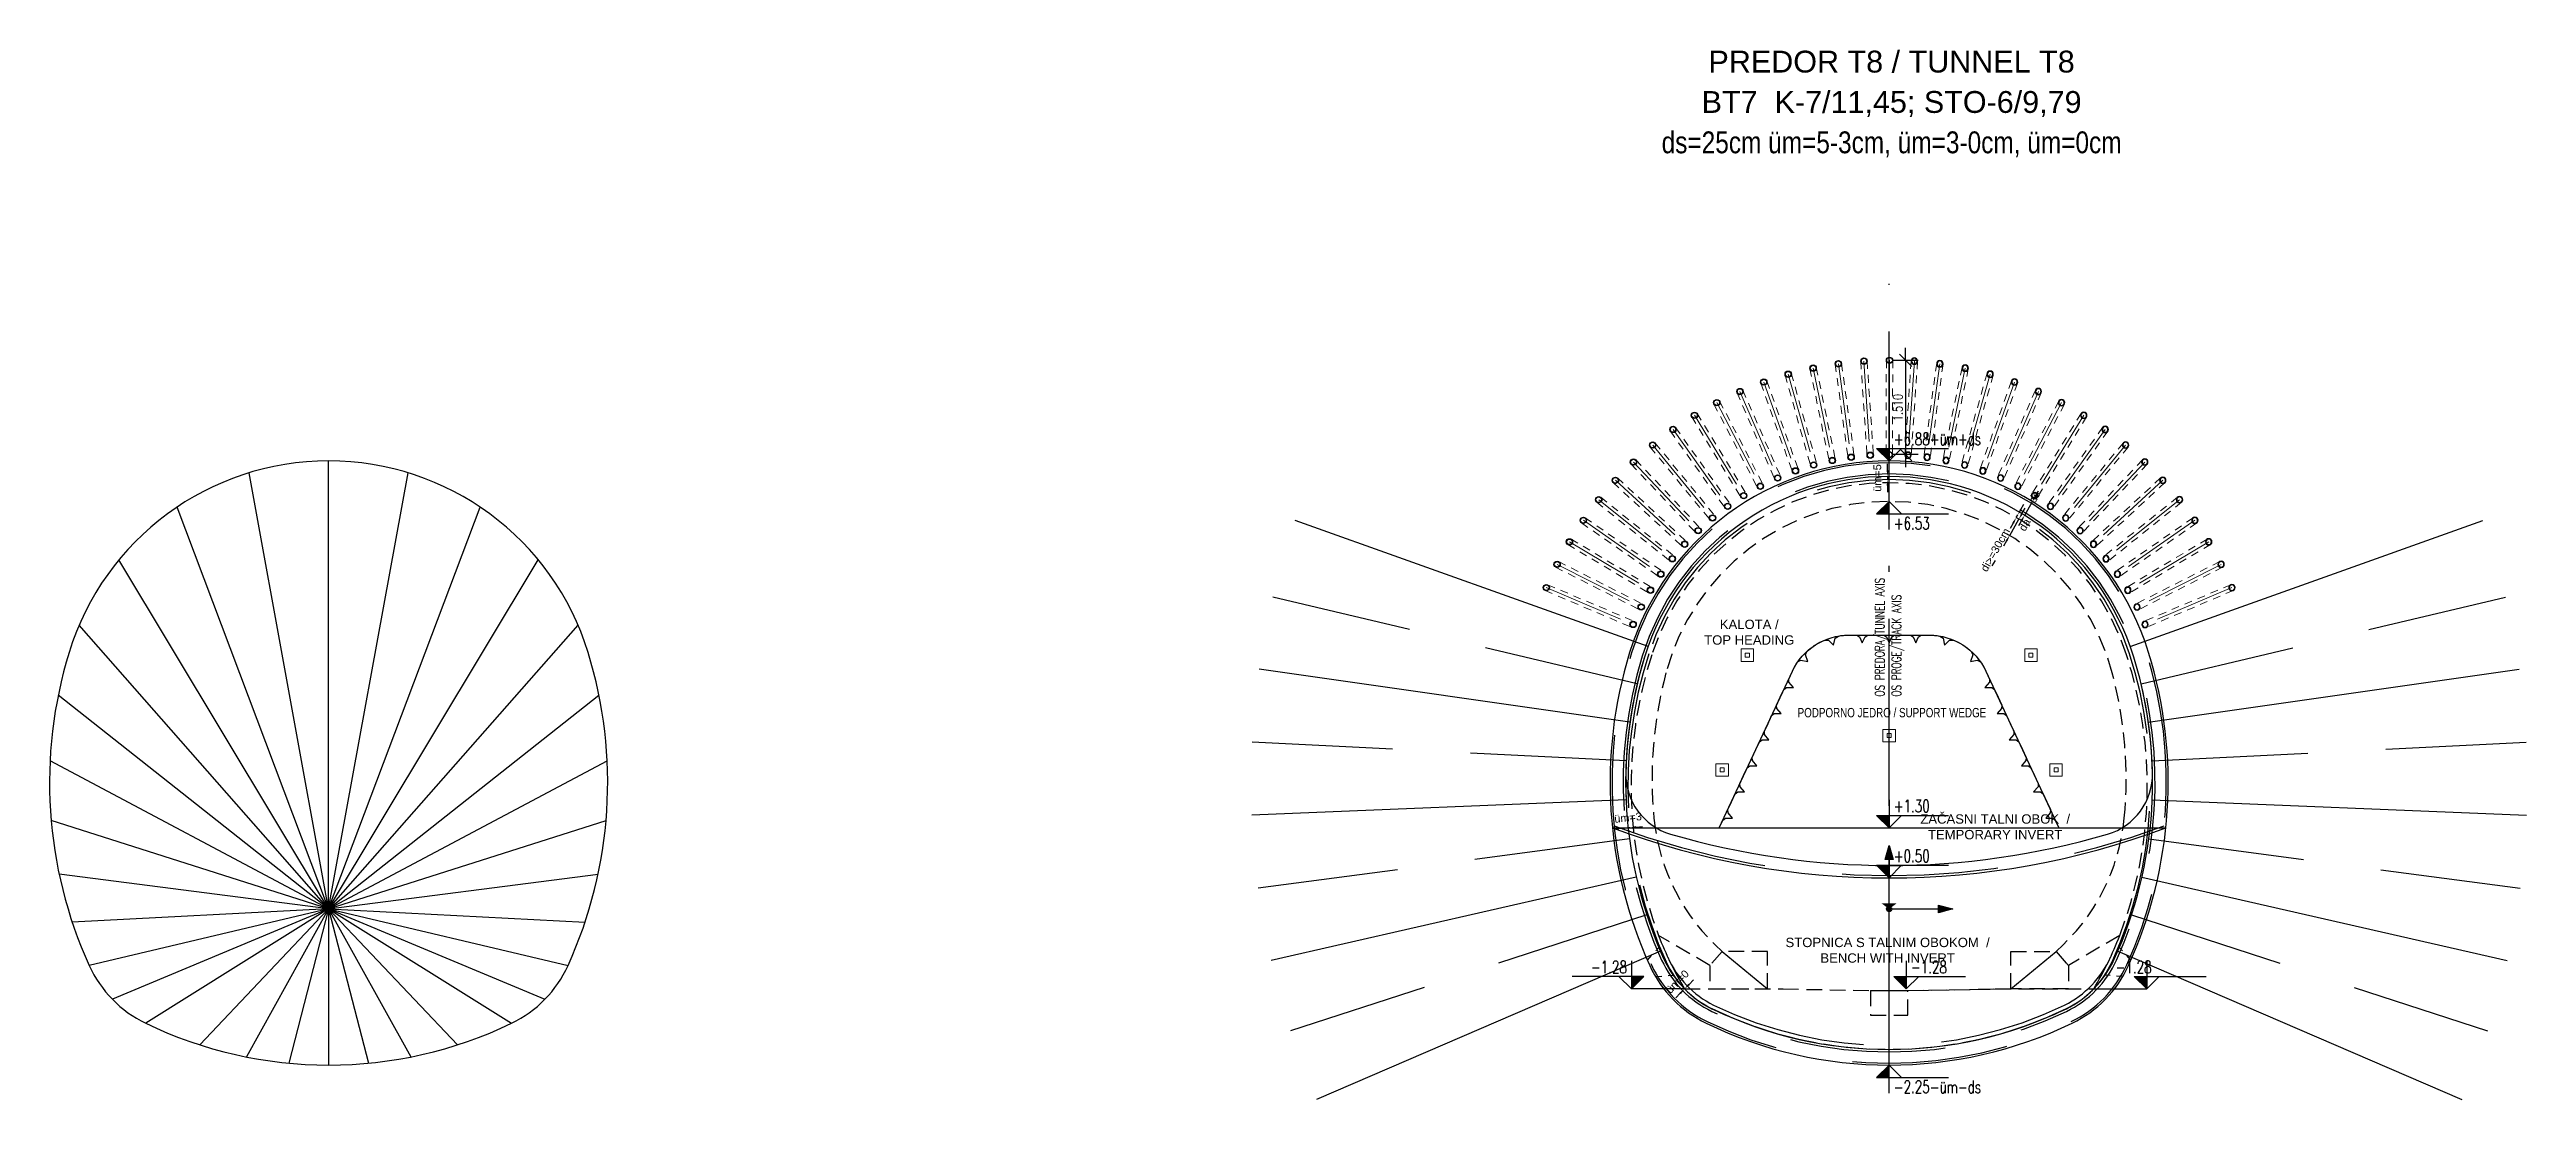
# Model space of a CAD drawing. Header units: metres. Extents: x -4.5 to 35.2, y -3.1 to 13.8.
import ezdxf
from ezdxf.enums import TextEntityAlignment as Align

# ---------------------------------------------------------------- set-up
doc = ezdxf.new("R2010")
doc.units = ezdxf.units.M
doc.header["$PDMODE"] = 34
doc.header["$PDSIZE"] = 0.05
for name, pattern in [('ACAD_ISO10W100', [18, 12, -3, 0, -3]), ('DASHDOT2', [12.7, 6.35, -3.175, 0, -3.175]), ('DASHED', [0.75, 0.5, -0.25]), ('DASHED2', [0.375, 0.25, -0.125]), ('HIDDEN', [0.375, 0.25, -0.125]), ('HIDDEN2', [0.1875, 0.125, -0.0625])]:
    doc.linetypes.add(name, pattern=pattern)
for name, color, linetype in [('-ELEA-03-0.0-Text', 7, 'Continuous'), ('-ELEA-03-0.1-Axes', 1, 'ACAD_ISO10W100'), ('-ELEA-03-0.1-Elevation marks', 9, 'Continuous'), ('-ELEA-08-2.2-Shotcrete', 1, 'Continuous'), ('-IRGO-03-0.0-Text', 7, 'Continuous'), ('-IRGO-03-0.1-Dimension lines', 9, 'Continuous'), ('-IRGO-03-0.1-Elevation marks', 9, 'Continuous'), ('-IRGO-03-1.0-Concrete', 2, 'Continuous'), ('-IRGO-03-T-5-ARM-MREZE', 222, 'Continuous'), ('-IRGO-08-1.1-Excavation', 7, 'Continuous'), ('-IRGO-08-2.0-Tolerance deformation', 1, 'Continuous'), ('-IRGO-08-2.2-Shotcrete', 1, 'Continuous'), ('-REINFORCEMENT', 30, 'Continuous'), ('_IRGO_sidra', 4, 'Continuous'), ('KOTE', 3, 'Continuous')]:
    doc.layers.add(name, color=color, linetype=linetype)
doc.layers.add('_POLIGON-MREZA', color=1, linetype='Continuous', lineweight=30)
doc.styles.add('-ELEA-ANN-Arial 3.0 mm', font='arial.ttf', dxfattribs={"height": 3})
doc.styles.add('-ELEA-ANN-Simplex 3.0 mm', font='simplex.shx', dxfattribs={"width": 0.7, "height": 3})
doc.styles.add('-ELEA-Arial', font='arial.ttf')
doc.styles.add('-ELEA-simplex', font='simplex.shx', dxfattribs={"width": 0.7})
doc.styles.add('IC-BOLD', font='arial.ttf')
doc.styles.add('IC-STANDARD', font='romans.shx', dxfattribs={"width": 0.75})
doc.linetypes.add('FELSLINIE1', pattern='A,3,-1.5,[131,ltypeshp.shx,S=1.5,R=180,X=1.5,Y=0],-1.5,3', length=9)
doc.dimstyles.new('-ELEA-ANN-M-CM_GM', dxfattribs={"dimtxt": 2.25, "dimasz": 1, "dimexe": 0.15, "dimexo": 0.15, "dimgap": 1, "dimtad": 1, "dimdec": 0, "dimlfac": 1000, "dimrnd": 10, "dimzin": 4, "dimdsep": 46, "dimtxsty": '-ELEA-Arial', "dimcen": 1, "dimdle": 0.1, "dimse1": 1, "dimse2": 1, "dimclrd": 1, "dimclre": 256, "dimclrt": 7, "dimazin": 0, "dimtfac": 1, "dimtdec": 0, "dimtix": 1, "dimtmove": 2, "dimatfit": 3, "dimfxl": 0.15, "dimfxlon": 1, "dimtvp": 1, "dimtolj": 1, "dimtzin": 0, "dimlwd": -1, "dimlwe": -1, "dimarcsym": 0})
doc.dimstyles.new('KOTA', dxfattribs={"dimtxt": 0.15, "dimasz": 0.01, "dimexe": 20, "dimexo": 0, "dimgap": 0.05, "dimtad": 1, "dimdec": 3, "dimrnd": 0.01, "dimzin": 4, "dimdsep": 46, "dimtxsty": 'IC-STANDARD', "dimblk1": 'KOT50D', "dimblk2": 'KOT50D', "dimsah": 1, "dimcen": 0.4, "dimdle": 20, "dimse1": 1, "dimse2": 1, "dimclrd": 1, "dimclrt": 3, "dimadec": 0, "dimazin": 0, "dimtfac": 1, "dimtdec": 3, "dimtix": 1, "dimtmove": 2, "dimatfit": 3, "dimldrblk": 'KOT50D', "dimfxl": 20, "dimtvp": 1, "dimtolj": 1, "dimtzin": 0, "dimarcsym": 0})

# ---------------------------------------------------------------- blocks, each defined once
blk = doc.blocks.new('*U13')
blk.add_hatch(color=256).paths.add_polyline_path([(0, -2), (0, 0), (-2, -2)])
for p, q in [((0, -4.5), (0, 0)), ((0, 0), (2, -2)), ((-2, -2), (9.5, -2))]:
    blk.add_line(p, q)
blk.add_lwpolyline([(0, 0), (-2, -2)])
at = {"color": 7, "style": '-ELEA-simplex', "width": 0.7}
blk.add_attdef('KOTA', (0.75, -4.5), '', height=2, dxfattribs=at)
blk = doc.blocks.new('*U12')
blk.add_hatch(color=256).paths.add_polyline_path([(-2, 2), (0, 0), (0, 2)])
for p, q in [((0, 4.5), (0, 0)), ((-2, 2), (9.5, 2)), ((0, 0), (2, 2))]:
    blk.add_line(p, q)
blk.add_lwpolyline([(0, 0), (-2, 2)])
at = {"color": 7, "style": '-ELEA-simplex', "width": 0.7}
blk.add_attdef('KOTA', (0.75, 2.5), '', height=2, dxfattribs=at)
blk = doc.blocks.new('*U11')
blk.add_hatch(color=256).paths.add_polyline_path([(-2, 2), (0, 0), (0, 2)])
for p, q in [((0, 4.5), (0, 0)), ((-2, 2), (9.5, 2)), ((0, 0), (2, 2))]:
    blk.add_line(p, q)
blk.add_lwpolyline([(0, 0), (-2, 2)])
at = {"color": 7, "style": '-ELEA-simplex', "width": 0.7}
blk.add_attdef('KOTA', (0.75, 2.5), '', height=2, dxfattribs=at)
blk = doc.blocks.new('*U14')
blk.add_hatch(color=256).paths.add_polyline_path([(-2, 2), (0, 0), (0, 2)])
for p, q in [((0, 4.5), (0, 0)), ((-2, 2), (9.5, 2)), ((0, 0), (2, 2))]:
    blk.add_line(p, q)
blk.add_lwpolyline([(0, 0), (-2, 2)])
at = {"color": 7, "style": '-ELEA-simplex', "width": 0.7}
blk.add_attdef('KOTA', (0.75, 2.5), '', height=2, dxfattribs=at)
blk = doc.blocks.new('*D24')
at = {"layer": '-IRGO-03-0.1-Dimension lines', "color": 1, "transparency": 16777216}
for p, q in [((27.172, 6.311), (27.296, 6.528)), ((27.345, 6.615), (27.394, 6.702)), ((27.123, 6.224), (27.074, 6.137))]:
    blk.add_line(p, q, dxfattribs=at)
for points in [[(27.331, 6.623), (27.36, 6.607), (27.296, 6.528)], [(27.108, 6.232), (27.137, 6.215), (27.172, 6.311)]]:
    blk.add_solid(points, dxfattribs=at)
at = {"layer": 'Defpoints', "color": 0, "transparency": 16777216}
for p in [(27.088, 6.358), (27.212, 6.576), (27.296, 6.528)]:
    blk.add_point(p, dxfattribs=at)
at = {"layer": '-IRGO-03-0.1-Dimension lines', "color": 7, "transparency": 16777216, "insert": (27.328, 6.603), "char_height": 0.125, "attachment_point": 5, "rotation": 60.4118, "style": '-ELEA-Arial'}
blk.add_mtext('\\A1;ds', dxfattribs=at)
blk = doc.blocks.new('*D25')
at = {"layer": '-IRGO-03-0.1-Dimension lines', "color": 1, "transparency": 16777216}
for p, q in [((27.128, 6.334), (27.178, 6.421)), ((26.931, 5.986), (27.079, 6.247)), ((26.882, 5.899), (26.833, 5.812))]:
    blk.add_line(p, q, dxfattribs=at)
for points in [[(26.867, 5.907), (26.896, 5.891), (26.931, 5.986)], [(27.114, 6.342), (27.143, 6.325), (27.079, 6.247)]]:
    blk.add_solid(points, dxfattribs=at)
at = {"layer": 'Defpoints', "color": 0, "transparency": 16777216}
for p in [(26.889, 6.01), (27.037, 6.27), (27.079, 6.247)]:
    blk.add_point(p, dxfattribs=at)
at = {"layer": '-IRGO-03-0.1-Dimension lines', "color": 7, "transparency": 16777216, "insert": (26.7, 5.754), "char_height": 0.125, "attachment_point": 5, "rotation": 60.4518, "style": '-ELEA-Arial'}
blk.add_mtext('\\A1;di\\L>\\l=30cm', dxfattribs=at)
blk = doc.blocks.new('*D26')
at = {"layer": '-IRGO-03-0.1-Dimension lines', "color": 1, "transparency": 16777216}
for p, q in [((27.111, 6.401), (27.16, 6.488)), ((26.988, 6.184), (26.939, 6.097)), ((27.037, 6.271), (27.061, 6.314))]:
    blk.add_line(p, q, dxfattribs=at)
for points in [[(27.096, 6.409), (27.125, 6.393), (27.061, 6.314)], [(26.973, 6.192), (27.002, 6.176), (27.037, 6.271)]]:
    blk.add_solid(points, dxfattribs=at)
at = {"layer": 'Defpoints', "color": 0, "transparency": 16777216}
for p in [(27.037, 6.271), (27.061, 6.314), (27.061, 6.314)]:
    blk.add_point(p, dxfattribs=at)
at = {"layer": '-IRGO-03-0.1-Dimension lines', "color": 7, "transparency": 16777216, "insert": (27.17, 6.155), "char_height": 0.125, "attachment_point": 5, "rotation": 60.5274, "style": '-ELEA-Arial'}
blk.add_mtext('\\A1;da', dxfattribs=at)
blk = doc.blocks.new('*U10')
blk.add_hatch(color=256).paths.add_polyline_path([(0, 2), (0, 0), (2, 2)])
for p, q in [((0, 4.5), (0, 0)), ((2, 2), (-9.5, 2)), ((0, 0), (-2, 2))]:
    blk.add_line(p, q)
blk.add_lwpolyline([(0, 0), (2, 2)])
at = {"color": 7, "style": '-ELEA-simplex', "width": 0.7}
blk.add_attdef('KOTA', (-14.75, 2.5), '', height=2, dxfattribs=at)
blk = doc.blocks.new('AD_ORI')
for points in [[(0.42, 5.29), (0, 6.79), (-0.42, 5.29)], [(5.29, -0.42), (6.79, 0), (5.29, 0.42)]]:
    blk.add_hatch(color=1).paths.add_polyline_path(points)
at = {"color": 1}
for q in [(0, 6.79), (6.79, 0)]:
    blk.add_line((0, 0), q, dxfattribs=at)
for points in [[(-0.42, 5.29), (0, 6.79), (0.42, 5.29)], [(5.29, 0.42), (6.79, 0), (5.29, -0.42)]]:
    blk.add_lwpolyline(points, close=True, dxfattribs=at)
blk.add_circle((0, 0), 0.273, dxfattribs=at)
blk.add_point((0, 0), dxfattribs=at)
blk.add_solid([(-0.8, 0.6), (0, 0), (0.8, 0.6)], dxfattribs=at)
at = {"color": 1, "style": 'IC-STANDARD', "width": 0.8}
for tag, p in [('AD_UP', (0.97, 5.62)), ('AD_RIGHT', (5.15, 0.92))]:
    blk.add_attdef(tag, p, '', height=1, dxfattribs=at)
blk.add_attdef('AD_ELEV', text='', height=1, dxfattribs=at).set_placement((0, 0.89), align=Align.CENTER)
blk = doc.blocks.new('5')
at = {"layer": '_IRGO_sidra', "color": 1, "linetype": 'HIDDEN2', "lineweight": 5, "flags": 128}
for points in [[(-0.051, -1.511), (-0.051, 0)], [(0.051, -1.511), (0.051, 0)]]:
    blk.add_lwpolyline(points, dxfattribs=at)
at = {"layer": '_IRGO_sidra', "color": 1, "linetype": 'DASHDOT2', "lineweight": 5, "flags": 128}
blk.add_lwpolyline([(0, -1.511), (0, -0.218)], dxfattribs=at)
at = {"layer": '_IRGO_sidra'}
for centre, radius in [((0, 0), 0.0508), ((0, 0), 0.0448), ((0, -1.511), 0.0508), ((0, -1.511), 0.0448)]:
    blk.add_circle(centre, radius, dxfattribs=at)
blk = doc.blocks.new('BT7 128_cevni ščit')
for p, rotation in [((2751.498, 1457.923), 183.8239674869394), ((2751.804, 1457.933), 179.8725344170723), ((2750.3, 1457.672), 199.6296997664079), ((2750.592, 1457.766), 195.6782666965407), ((2750.89, 1457.839), 191.7268336266735), ((2751.192, 1457.891), 187.7754005568064), ((2749.738, 1457.426), 207.5325659061425), ((2750.015, 1457.559), 203.5811328362753), ((2749.215, 1457.105), 215.4354320458767), ((2749.471, 1457.274), 211.4839989760095), ((2748.972, 1456.918), 219.3868651157439), ((2748.526, 1456.497), 227.2897312554781), ((2748.742, 1456.715), 223.3382981856111), ((2748.327, 1456.264), 231.2411643253453), ((2748.143, 1456.018), 235.1925973952126), ((2747.977, 1455.76), 239.1440304650797), ((2747.829, 1455.491), 243.095463534947), ((2747.7, 1455.212), 247.0468966048142)]:
    blk.add_blockref('5', p, dxfattribs=dict(rotation=rotation))
at = {"xscale": -1}
for p, rotation in [((2752.104, 1457.923), 176.1760325130605), ((2752.409, 1457.891), 172.2245994431935), ((2752.712, 1457.839), 168.2731663733265), ((2753.01, 1457.766), 164.3217333034593), ((2753.302, 1457.672), 160.3703002335921), ((2753.587, 1457.559), 156.4188671637248), ((2753.864, 1457.426), 152.4674340938575), ((2754.13, 1457.274), 148.5160010239905), ((2754.386, 1457.105), 144.5645679541234), ((2754.63, 1456.918), 140.6131348842562), ((2754.86, 1456.715), 136.6617018143889), ((2755.075, 1456.497), 132.7102687445219), ((2755.275, 1456.264), 128.7588356746547), ((2755.458, 1456.018), 124.8074026047875), ((2755.624, 1455.76), 120.8559695349202), ((2755.772, 1455.491), 116.904536465053), ((2755.901, 1455.212), 112.9531033951859)]:
    blk.add_blockref('5', p, dxfattribs=dict(at, rotation=rotation))
blk = doc.blocks.new('*D27')
at = {"layer": '-IRGO-03-0.1-Dimension lines', "color": 1, "transparency": 16777216}
for p, q in [((24.975, 7.03), (24.975, 7.13)), ((24.975, 6.93), (24.975, 6.88)), ((24.975, 6.78), (24.975, 6.68))]:
    blk.add_line(p, q, dxfattribs=at)
for points in [[(24.958, 7.03), (24.991, 7.03), (24.975, 6.93)], [(24.958, 6.78), (24.991, 6.78), (24.975, 6.88)]]:
    blk.add_solid(points, dxfattribs=at)
at = {"layer": 'Defpoints', "color": 0, "transparency": 16777216}
for p in [(24.975, 6.88), (25, 6.93), (25, 6.88)]:
    blk.add_point(p, dxfattribs=at)
at = {"layer": '-IRGO-03-0.1-Dimension lines', "color": 7, "transparency": 16777216, "insert": (24.811, 6.905), "char_height": 0.125, "attachment_point": 5, "rotation": 90, "style": '-ELEA-Arial'}
blk.add_mtext('\\A1;üm=5', dxfattribs=at)
blk = doc.blocks.new('*D28')
at = {"layer": '-IRGO-03-0.1-Dimension lines', "color": 1, "transparency": 16777216}
for p, q in [((21.794, -1.208), (21.864, -1.137)), ((21.653, -1.351), (21.583, -1.422)), ((21.723, -1.28), (21.724, -1.279))]:
    blk.add_line(p, q, dxfattribs=at)
for points in [[(21.641, -1.34), (21.665, -1.363), (21.723, -1.28)], [(21.782, -1.196), (21.806, -1.22), (21.724, -1.279)]]:
    blk.add_solid(points, dxfattribs=at)
at = {"layer": 'Defpoints', "color": 0, "transparency": 16777216}
for p in [(21.723, -1.28), (21.724, -1.279), (21.724, -1.279)]:
    blk.add_point(p, dxfattribs=at)
at = {"layer": '-IRGO-03-0.1-Dimension lines', "color": 7, "transparency": 16777216, "insert": (21.607, -1.165), "char_height": 0.125, "attachment_point": 5, "rotation": 45.4097, "style": '-ELEA-Arial'}
blk.add_mtext('\\A1;üm=0', dxfattribs=at)
blk = doc.blocks.new('*D29')
at = {"layer": '-IRGO-03-0.1-Dimension lines', "color": 1, "transparency": 16777216}
for p, q in [((20.72, 1.289), (20.621, 1.279)), ((20.848, 1.302), (20.819, 1.299)), ((20.947, 1.312), (21.047, 1.323))]:
    blk.add_line(p, q, dxfattribs=at)
for points in [[(20.718, 1.306), (20.722, 1.272), (20.819, 1.299)], [(20.945, 1.329), (20.949, 1.296), (20.848, 1.302)]]:
    blk.add_solid(points, dxfattribs=at)
at = {"layer": 'Defpoints', "color": 0, "transparency": 16777216}
for p in [(20.819, 1.299), (20.82, 1.297), (20.848, 1.3)]:
    blk.add_point(p, dxfattribs=at)
at = {"layer": '-IRGO-03-0.1-Dimension lines', "color": 7, "transparency": 16777216, "insert": (20.817, 1.464), "char_height": 0.125, "attachment_point": 5, "rotation": 5.8793, "style": '-ELEA-Arial'}
blk.add_mtext('\\A1;üm=3', dxfattribs=at)
blk = doc.blocks.new('KOT50D')
at = {"layer": 'KOTE', "color": 1}
for p, q in [((10, 10), (-10, -10)), ((0, 20), (0, -20)), ((0, 0), (20, 0))]:
    blk.add_line(p, q, dxfattribs=at)
blk = doc.blocks.new('*D30')
at = {"color": 1, "lineweight": -2, "transparency": 16777216}
blk.add_line((25.264, 8.781), (25.264, 7.29), dxfattribs=at)
at = {"layer": 'Defpoints', "color": 0, "transparency": 16777216}
for p in [(25.007, 8.791), (25.003, 7.28), (25.264, 7.28)]:
    blk.add_point(p, dxfattribs=at)
at = {"color": 1, "lineweight": -2, "transparency": 16777216, "xscale": 0.01, "yscale": 0.01, "zscale": 0.01}
for p, rotation in [((25.264, 8.791), 90), ((25.264, 7.28), 270)]:
    blk.add_blockref('KOT50D', p, dxfattribs=dict(at, rotation=rotation))
at = {"color": 3, "transparency": 16777216, "insert": (25.139, 8.035), "char_height": 0.15, "attachment_point": 5, "rotation": 90, "style": 'IC-STANDARD'}
blk.add_mtext('\\A1;1.510', dxfattribs=at)

msp = doc.modelspace()

# ---------------------------------------------------------------- linework, layer by layer
at = {"layer": '-ELEA-03-0.1-Axes', "ltscale": 0.25}
msp.add_lwpolyline([(25, -2.95), (25, 10.0157)], dxfattribs=at)
at = {"layer": '-ELEA-03-0.1-Elevation marks'}
for points in [[(21.7218, -1.28), (20.8723, -1.28)], [(28.2782, -1.28), (29.1277, -1.28)]]:
    msp.add_lwpolyline(points, dxfattribs=at)
at = {"layer": '-ELEA-08-2.2-Shotcrete', "color": 9, "linetype": 'DASHED', "ltscale": 0.1}
for points in [[(21.1275, -0.8224), (21.3098, -0.6157)], [(28.8725, -0.8224), (28.6902, -0.6157)], [(21.2582, -1.0825), (21.5401, -1.0594)], [(28.7418, -1.0825), (28.4599, -1.0594)]]:
    msp.add_lwpolyline(points, dxfattribs=at)
at = {"layer": '-IRGO-03-1.0-Concrete', "color": 9, "linetype": 'HIDDEN'}
msp.add_lwpolyline([(28.6941, -0.425), (27.8711, -0.9057), (27.6734, -0.68, 0.1913248), (28.7675, 1.4554, 0.0891151), (28.5755, 3.7816, 0.7686653), (21.4245, 3.7816, 0.0891151), (21.2325, 1.4554, 0.1913248), (22.3266, -0.68), (22.1289, -0.9057), (21.3059, -0.425, -0.1714817), (21.1975, 4.0714, -0.725464), (28.8025, 4.0714, -0.1714817)], format="xyb", close=True, dxfattribs=at)
for points in [[(23.05, -0.68), (22.3266, -0.68), (22.1289, -0.9057), (22.1289, -1.28), (23.05, -1.28)], [(26.95, -0.68), (27.6734, -0.68), (27.8711, -0.9057), (27.8711, -1.28), (26.95, -1.28)]]:
    msp.add_lwpolyline(points, close=True, dxfattribs=at)
msp.add_lwpolyline([(23.3, -1.28), (24.7, -1.308), (24.7, -1.7), (25.3, -1.7), (25.3, -1.308), (26.7, -1.28), (28.2766, -1.28, -0.0878373), (27.8391, -1.5972, -0.2299387), (22.1609, -1.5972, -0.0878373), (21.7234, -1.28), (23.3, -1.28)], format="xyb", dxfattribs=at)
at = {"layer": '-IRGO-03-T-5-ARM-MREZE', "linetype": 'DASHED2', "ltscale": 10, "flags": 128}
for points in [[(27.9178, -1.8035, 0.1754267), (28.8079, -0.8935, 0.1834727), (29.1286, 4.1017, 0.7383404), (20.8714, 4.1017, 0.1834727), (21.1921, -0.8935, 0.1754267), (22.0822, -1.8035, 0.2284234)], [(21.0434, 4.0487, 0.1834727), (21.3559, -0.8189, 0.1754267), (22.1604, -1.6414, 0.2284234), (27.8396, -1.6414, 0.1754267), (28.6441, -0.8189, 0.1834727), (28.9566, 4.0487, 0.7383404)]]:
    msp.add_lwpolyline(points, format="xyb", close=True, dxfattribs=at)
at = {"layer": '-IRGO-03-T-5-ARM-MREZE', "linetype": 'DASHED2', "ltscale": 10}
msp.add_arc((25, 13.1377), 12.6007, 249.52959, 290.47041, dxfattribs=at)
at = {"layer": '-IRGO-08-1.1-Excavation', "ltscale": 0.05, "flags": 128}
msp.add_lwpolyline([(-3.8352, -0.9059, 0.1754267), (-2.9308, -1.8305, 0.2284234), (2.9308, -1.8305, 0.1754267), (3.8352, -0.9059, 0.1834727), (4.1573, 4.1105, 0.7383404), (-4.1573, 4.1105, 0.1834727)], format="xyb", close=True, dxfattribs=at)
at = {"layer": '-IRGO-08-1.1-Excavation', "linetype": 'FELSLINIE1', "ltscale": 0.05, "flags": 128}
msp.add_lwpolyline([(21.1648, -0.9059, 0.1754267), (22.0692, -1.8305, 0.2284234), (27.9308, -1.8305, 0.1754267), (28.8352, -0.9059, 0.1834727), (29.1573, 4.1105, 0.7383404), (20.8427, 4.1105, 0.1834727)], format="xyb", close=True, dxfattribs=at)
at = {"layer": '-IRGO-08-1.1-Excavation', "ltscale": 0.05, "flags": 128}
msp.add_lwpolyline([(22.2791, 1.3), (22.3376, 1.4255), (22.3797, 1.4568), (22.4899, 1.4563), (22.4899, 1.4563), (22.4188, 1.5404), (22.4156, 1.5928), (22.4741, 1.7183), (22.5327, 1.8438), (22.5748, 1.8751), (22.685, 1.8747), (22.685, 1.8747), (22.6138, 1.9588), (22.6107, 2.0112), (22.6692, 2.1367), (22.7277, 2.2622), (22.7699, 2.2935), (22.88, 2.293), (22.88, 2.293), (22.8089, 2.3771), (22.8058, 2.4295), (22.8643, 2.555), (22.9228, 2.6805), (22.965, 2.7118), (23.0751, 2.7114), (23.0751, 2.7114), (23.004, 2.7955), (23.0008, 2.8479), (23.0594, 2.9734), (23.1179, 3.0989), (23.16, 3.1301), (23.2702, 3.1297), (23.2702, 3.1297), (23.1991, 3.2138), (23.1959, 3.2662), (23.2544, 3.3917), (23.313, 3.5172), (23.3551, 3.5485), (23.4653, 3.548), (23.4653, 3.548), (23.3941, 3.6321), (23.391, 3.6845), (23.4495, 3.81, -0.0425681), (23.5342, 3.9574), (23.5875, 3.9877), (23.698, 3.9644), (23.698, 3.9644), (23.6604, 4.0708), (23.6835, 4.1276, -0.0425681), (23.8185, 4.2308, -0.0425681), (23.9691, 4.3096), (24.0304, 4.3065), (24.111, 4.2275), (24.111, 4.2275), (24.1365, 4.3374), (24.1865, 4.373, -0.0425681), (24.3558, 4.3874), (24.4847, 4.3874), (24.5276, 4.3624), (24.5705, 4.2624), (24.5705, 4.2624), (24.6135, 4.3624), (24.6564, 4.3874), (24.7853, 4.3874), (24.9141, 4.3874), (24.9571, 4.3624), (25, 4.2624), (25, 4.2624), (25.0429, 4.3624), (25.0859, 4.3874), (25.2147, 4.3874), (25.3436, 4.3874), (25.3865, 4.3624), (25.4295, 4.2624), (25.4295, 4.2624), (25.4724, 4.3624), (25.5153, 4.3874), (25.6442, 4.3874, -0.0425681), (25.8135, 4.373), (25.8635, 4.3374), (25.889, 4.2275), (25.889, 4.2275), (25.9696, 4.3065), (26.0309, 4.3096, -0.0425681), (26.1815, 4.2308, -0.0425681), (26.3165, 4.1276), (26.3396, 4.0708), (26.302, 3.9644), (26.302, 3.9644), (26.4125, 3.9877), (26.4658, 3.9574, -0.0425681), (26.5505, 3.81), (26.609, 3.6845), (26.6059, 3.6321), (26.5347, 3.548), (26.5347, 3.548), (26.6449, 3.5485), (26.687, 3.5172), (26.7456, 3.3917), (26.8041, 3.2662), (26.8009, 3.2138), (26.7298, 3.1297), (26.7298, 3.1297), (26.84, 3.1301), (26.8821, 3.0989), (26.9406, 2.9734), (26.9992, 2.8479), (26.996, 2.7955), (26.9249, 2.7114), (26.9249, 2.7114), (27.035, 2.7118), (27.0772, 2.6805), (27.1357, 2.555), (27.1942, 2.4295), (27.1911, 2.3771), (27.12, 2.293), (27.12, 2.293), (27.2301, 2.2935), (27.2723, 2.2622), (27.3308, 2.1367), (27.3893, 2.0112), (27.3862, 1.9588), (27.315, 1.8747), (27.315, 1.8747), (27.4252, 1.8751), (27.4673, 1.8438), (27.5259, 1.7183), (27.5844, 1.5928), (27.5812, 1.5404), (27.5101, 1.4563), (27.5101, 1.4563), (27.6203, 1.4568), (27.6624, 1.4255), (27.7209, 1.3)], format="xyb", dxfattribs=at)
at = {"layer": '-IRGO-08-1.1-Excavation', "linetype": 'FELSLINIE1', "ltscale": 0.05, "flags": 128}
msp.add_lwpolyline([(20.5664, 1.3), (29.4336, 1.3)], dxfattribs=at)
at = {"layer": '-IRGO-08-1.1-Excavation', "linetype": 'FELSLINIE1', "ltscale": 0.05}
msp.add_arc((25, 13.1377), 12.6407, 249.46734, 290.53266, dxfattribs=at)
at = {"layer": '-IRGO-08-2.0-Tolerance deformation'}
msp.add_lwpolyline([(22.2791, 1.3), (23.4495, 3.81, -0.2914734), (24.3558, 4.3874), (25.6442, 4.3874, -0.2914734), (26.5505, 3.81), (27.7209, 1.3)], format="xyb", dxfattribs=at)
for centre, radius, start, end in [((25, 2.83), 4.35, 17.1201, 162.8799), ((25, 2.83), 4.1, 17.1201, 162.8799), ((27.609, 2.0264), 7.08, 162.8799, 204.46624), ((27.609, 2.0264), 6.83, 162.8799, 204.46624), ((27.609, 2.0264), 6.83, 162.8799, 182.37851), ((27.609, 2.0264), 6.83, 162.8799, 178.69341), ((22.391, 2.0264), 6.83, 335.53376, 17.1201), ((22.391, 2.0264), 7.08, 335.53376, 17.1201), ((22.391, 2.0264), 6.83, 1.30659, 17.1201), ((21.7805, 2.1593), 1, 178.69341, 253.656), ((28.2195, 2.1593), 1, 286.344, 1.30659), ((25, 13.1377), 12.6407, 249.46734, 290.53266), ((25, 13.1377), 12.4407, 253.656, 286.344), ((26.4416, 1.5534), 5.5037, 201.06752, 210.98533), ((23.5584, 1.5534), 5.5037, 329.01467, 338.93248), ((22.8942, -0.119), 1.9, 204.46624, 244.26611), ((22.8942, -0.119), 1.65, 204.46624, 244.26611), ((27.1058, -0.119), 1.65, 295.73389, 335.53376), ((27.1058, -0.119), 1.9, 295.73389, 335.53376), ((25, 4.25), 6.75, 244.26611, 295.73389), ((25, 4.25), 6.5, 244.26611, 295.73389)]:
    msp.add_arc(centre, radius, start, end, dxfattribs=at)
at = {"layer": '-IRGO-08-2.2-Shotcrete', "color": 7, "linetype": 'HIDDEN', "ltscale": 10}
msp.add_lwpolyline([(28.85, 4.087, 0.725464), (21.15, 4.087, 0.1880827), (21.4278, -0.8463, 0.1744131), (22.1609, -1.5972, 0.2299387), (27.8391, -1.5972, 0.1744131), (28.5722, -0.8463, 0.1880827)], format="xyb", close=True, dxfattribs=at)
at = {"layer": '-IRGO-08-2.2-Shotcrete', "ltscale": 10}
for points in [[(21.1383, 4.2074), (15.487, 6.2231)], [(28.8617, 4.2074), (34.513, 6.2231)], [(20.8479, 2.9936), (14.9083, 3.8432)], [(29.1521, 2.9936), (35.0917, 3.8432)], [(20.7848, 1.7469), (14.7898, 1.5014)], [(29.2152, 1.7469), (35.2102, 1.5014)], [(20.9496, 0.5096), (15.0994, -0.8229)], [(29.0504, 0.5096), (34.9006, -0.8229)], [(21.3369, -0.6771), (15.8269, -3.052)], [(28.6631, -0.6771), (34.1731, -3.052)]]:
    msp.add_lwpolyline(points, dxfattribs=at)
at = {"layer": '-IRGO-08-2.2-Shotcrete', "linetype": 'HIDDEN', "ltscale": 10}
for points in [[(20.9645, 3.6073), (15.1275, 4.9962)], [(29.0355, 3.6073), (34.8725, 4.9962)], [(20.7878, 2.3717), (14.7954, 2.675)], [(29.2122, 2.3717), (35.2046, 2.675)], [(20.8388, 1.1245), (14.8914, 0.3322)], [(29.1612, 1.1245), (35.1086, 0.3322)], [(21.1161, -0.0926), (15.4121, -1.9541)], [(28.8839, -0.0926), (34.5879, -1.9541)]]:
    msp.add_lwpolyline(points, dxfattribs=at)
for centre, radius, start, end in [((22.8931, -0.1263), 1.5791, 204.24031, 243.51274), ((27.1069, -0.1263), 1.5791, 296.48726, 335.75969), ((22.8379, -0.2029), 1.55, 204.52668, 244.10114), ((25, 4.25), 6.436, 244.10114, 295.89886), ((25, 4.25), 6.5, 244.10114, 295.89886)]:
    msp.add_arc(centre, radius, start, end, dxfattribs=at)
at = {"layer": '-REINFORCEMENT', "lineweight": 0}
for points in [[(22.8279, 3.9666), (22.6279, 3.9666), (22.6279, 4.1666), (22.8279, 4.1666)], [(27.1721, 3.9666), (27.3721, 3.9666), (27.3721, 4.1666), (27.1721, 4.1666)], [(25.1, 2.6776), (24.9, 2.6776), (24.9, 2.8776), (25.1, 2.8776)], [(22.4255, 2.3277), (22.2255, 2.3277), (22.2255, 2.1277), (22.4255, 2.1277)], [(27.5745, 2.3277), (27.7745, 2.3277), (27.7745, 2.1277), (27.5745, 2.1277)]]:
    msp.add_lwpolyline(points, close=True, dxfattribs=at)
at = {"layer": '-REINFORCEMENT', "lineweight": 0, "flags": 128}
for points in [[(22.6954, 4.0341), (22.7604, 4.0341), (22.7604, 4.0991), (22.6954, 4.0991)], [(27.3046, 4.0341), (27.2396, 4.0341), (27.2396, 4.0991), (27.3046, 4.0991)], [(24.9675, 2.7451), (25.0325, 2.7451), (25.0325, 2.8101), (24.9675, 2.8101)], [(22.293, 2.2602), (22.358, 2.2602), (22.358, 2.1952), (22.293, 2.1952)], [(27.707, 2.2602), (27.642, 2.2602), (27.642, 2.1952), (27.707, 2.1952)]]:
    msp.add_lwpolyline(points, close=True, dxfattribs=at)
for q in [(0, 7.18), (-1.2738, 6.9893), (1.2738, 6.9893), (-2.4279, 6.4394), (2.4279, 6.4394), (-3.3593, 5.5937), (3.3593, 5.5937), (-3.9968, 4.5469), (3.9968, 4.547), (-4.331, 3.4272), (4.331, 3.4272), (-4.4624, 2.3753), (4.4624, 2.3753), (-4.4448, 1.4183), (4.4448, 1.4183), (-4.3171, 0.5583), (4.3171, 0.5583), (-3.8352, -0.9059), (3.8352, -0.9059), (-4.1077, -0.2125), (-3.8352, -0.9059), (-3.4641, -1.4475), (-2.9308, -1.8305), (-2.0657, -2.1761), (-1.3145, -2.3708), (-0.6388, -2.4697), (4.1077, -0.2124), (3.4641, -1.4475), (2.9308, -1.8305), (0, -2.5), (0.6388, -2.4697), (1.3145, -2.3708), (2.0657, -2.1761), (2.9308, -1.8305)]:
    msp.add_line((0, 0), q)
at = {"color": 11, "true_color": 0xf27172}
msp.add_arc((27.609, 2.0264), 6.83, 162.8799, 182.56313, dxfattribs=at)
at = {"layer": '_POLIGON-MREZA'}
for p, q in [((22.3266, -0.68), (23.05, -1.28)), ((26.95, -1.28), (27.6734, -0.68)), ((24.7, -1.308), (25.3, -1.308)), ((25.3, -1.308), (26.95, -1.28))]:
    msp.add_line(p, q, dxfattribs=at)

# ---------------------------------------------------------------- block references
at = {"layer": '-ELEA-03-0.1-Elevation marks', "xscale": 0.1499999999999976, "yscale": 0.1499999999999976, "zscale": 0.1499999999999976}
msp.add_blockref('AD_ORI', (25, 0), dxfattribs=at)
msp.add_blockref('AD_ORI', (25, 0), dxfattribs=at)
at = {"layer": '-IRGO-03-0.1-Elevation marks', "xscale": 0.09999999999999432, "yscale": 0.09999999999999432, "zscale": 0.09999999999999432}
for name, p, values in [('*U12', (25, 7.18), {'KOTA': '+6.88+üm+ds'}), ('*U13', (25, 6.53), {'KOTA': '+6.53'}), ('*U11', (25, 1.3), {'KOTA': '+1.30'}), ('*U11', (25, 0.5), {'KOTA': '+0.50'}), ('*U14', (25.2752, -1.28), {'KOTA': '-1.28'}), ('*U13', (25, -2.5), {'KOTA': '-2.25-üm-ds'})]:
    msp.add_blockref(name, p, dxfattribs=at).add_auto_attribs(values)
at = {"layer": '-IRGO-03-0.1-Elevation marks', "xscale": 0.1500000000000057, "yscale": 0.1500000000000057, "zscale": 0.1500000000000057}
msp.add_blockref('AD_ORI', (25, 0), dxfattribs=at)
at = {"layer": '-IRGO-03-0.1-Elevation marks'}
ref = msp.add_blockref('*U10', (20.8723, -1.28), dxfattribs=dict(at, xscale=0.09999999999999432, yscale=0.09999999999999432, zscale=0.09999999999999432))
ref.add_attrib('KOTA', '-1.28', (20.2239, -1.03), dxfattribs={"layer": '0', "color": 7, "height": 0.2, "style": '-ELEA-simplex', "width": 0.7})
ref = msp.add_blockref('*U10', (29.1277, -1.28), dxfattribs=dict(at, xscale=-0.09999999999999432, yscale=0.09999999999999432, zscale=0.09999999999999432))
ref.add_attrib('KOTA', '-1.28', (28.6294, -1.03), dxfattribs={"layer": '0', "color": 7, "height": 0.2, "style": '-ELEA-simplex', "width": 0.7})
msp.add_blockref('BT7 128_cevni ščit', (-2726.8008, -1450.6528))

# ---------------------------------------------------------------- texts
at = {"layer": '-ELEA-03-0.0-Text', "insert": (25.0079, 3.4022), "char_height": 0.15, "attachment_point": 4, "rotation": 90, "line_spacing_factor": 1.069572, "style": '-ELEA-ANN-Simplex 3.0 mm'}
msp.add_mtext('OS PREDORA/TUNNEL AXIS\\POS PROGE/TRACK AXIS', dxfattribs=at)
at = {"layer": '-IRGO-03-0.0-Text', "style": '-ELEA-ANN-Arial 3.0 mm', "width": 0.75}
msp.add_text('PODPORNO JEDRO / SUPPORT WEDGE', height=0.15, dxfattribs=at).set_placement((23.5346, 3.071))
at = {"layer": '-IRGO-03-0.0-Text', "insert": (19.3289, 13.7517), "char_height": 0.35, "width": 11.421401, "attachment_point": 1, "line_spacing_factor": 1.108461, "style": 'IC-BOLD'}
msp.add_mtext('\\pxqc;{\\fArial|b0|i0|c238|p34;PREDOR T8 / TUNNEL T8\\PBT7  K-7/11,45; STO-6/9,79\\P\\W0.8;ds=25cm üm=5-3cm, üm=3-0cm, üm=0cm}', dxfattribs=at)
at = {"layer": '-IRGO-03-0.0-Text', "char_height": 0.15, "attachment_point": 2, "style": '-ELEA-ANN-Arial 3.0 mm'}
for s, insert, width in [('KALOTA / \\PTOP HEADING', (22.759, 4.6352), 1.450943), ('ZAČASNI TALNI OBOK  / \\PTEMPORARY INVERT', (26.6991, 1.5166), 4.840651), ('STOPNICA S TALNIM OBOKOM  / BENCH WITH INVERT', (24.9758, -0.461), 3.521869)]:
    msp.add_mtext(s, dxfattribs=dict(at, insert=insert, width=width))

# ---------------------------------------------------------------- dimensions: what is measured, and where the dimension line sits
at = {"layer": '-IRGO-03-0.1-Dimension lines'}
for p1, p2, distance, text, picture, middle in [((25, 6.93), (25, 6.88), -0.0253, 'üm=5', '*D27', (24.8107, 6.905)), ((20.8479, 1.3), (20.8197, 1.2971), -0.0022, 'üm=3', '*D29', (20.8168, 1.4638)), ((21.7234, -1.28), (21.7241, -1.2793), 0, 'üm=0', '*D28', (21.6069, -1.1645))]:
    dim = msp.add_aligned_dim(p1=p1, p2=p2, distance=distance, text=text, dimstyle='-ELEA-ANN-M-CM_GM', override={"dimscale": 0.1, "dimtxt": 1.25, "dimpost": 'üm <>', "dimtix": 1, "dimtofl": 1, "dimtmove": 2, "dimatfit": 3}, dxfattribs=at)
    dim.commit()
    dim.dimension.update_dxf_attribs({"geometry": picture, "text_midpoint": middle})
for base, p1, p2, angle, text, picture, middle in [((27.079, 6.2465), (26.8891, 6.0099), (27.0368, 6.2704), 60.45178, 'di%%u>%%u=30cm', '*D25', (26.6996, 5.7536)), ((27.0614, 6.314), (27.0367, 6.2711), (27.0611, 6.3142), 60.52744, 'da', '*D26', (27.1703, 6.155)), ((27.2957, 6.5281), (27.0881, 6.3584), (27.2116, 6.5759), 60.41177, 'ds', '*D24', (27.3278, 6.6033))]:
    dim = msp.add_linear_dim(base=base, p1=p1, p2=p2, angle=angle, text=text, dimstyle='-ELEA-ANN-M-CM_GM', override={"dimscale": 0.1, "dimtxt": 1.25, "dimpost": 'üm <>', "dimtix": 1, "dimtofl": 1, "dimtmove": 2, "dimatfit": 3}, dxfattribs=at)
    dim.commit()
    dim.dimension.update_dxf_attribs({"geometry": picture, "text_midpoint": middle, "dimtype": 161})
dim = msp.add_linear_dim(base=(25.2642, 7.2801), p1=(25.0068, 8.7908), p2=(25.0034, 7.2801), angle=90, dimstyle='KOTA')
dim.commit()
dim.dimension.update_dxf_attribs({"geometry": '*D30', "text_midpoint": (25.1392, 8.0355)})

doc.saveas('drawing.dxf')
